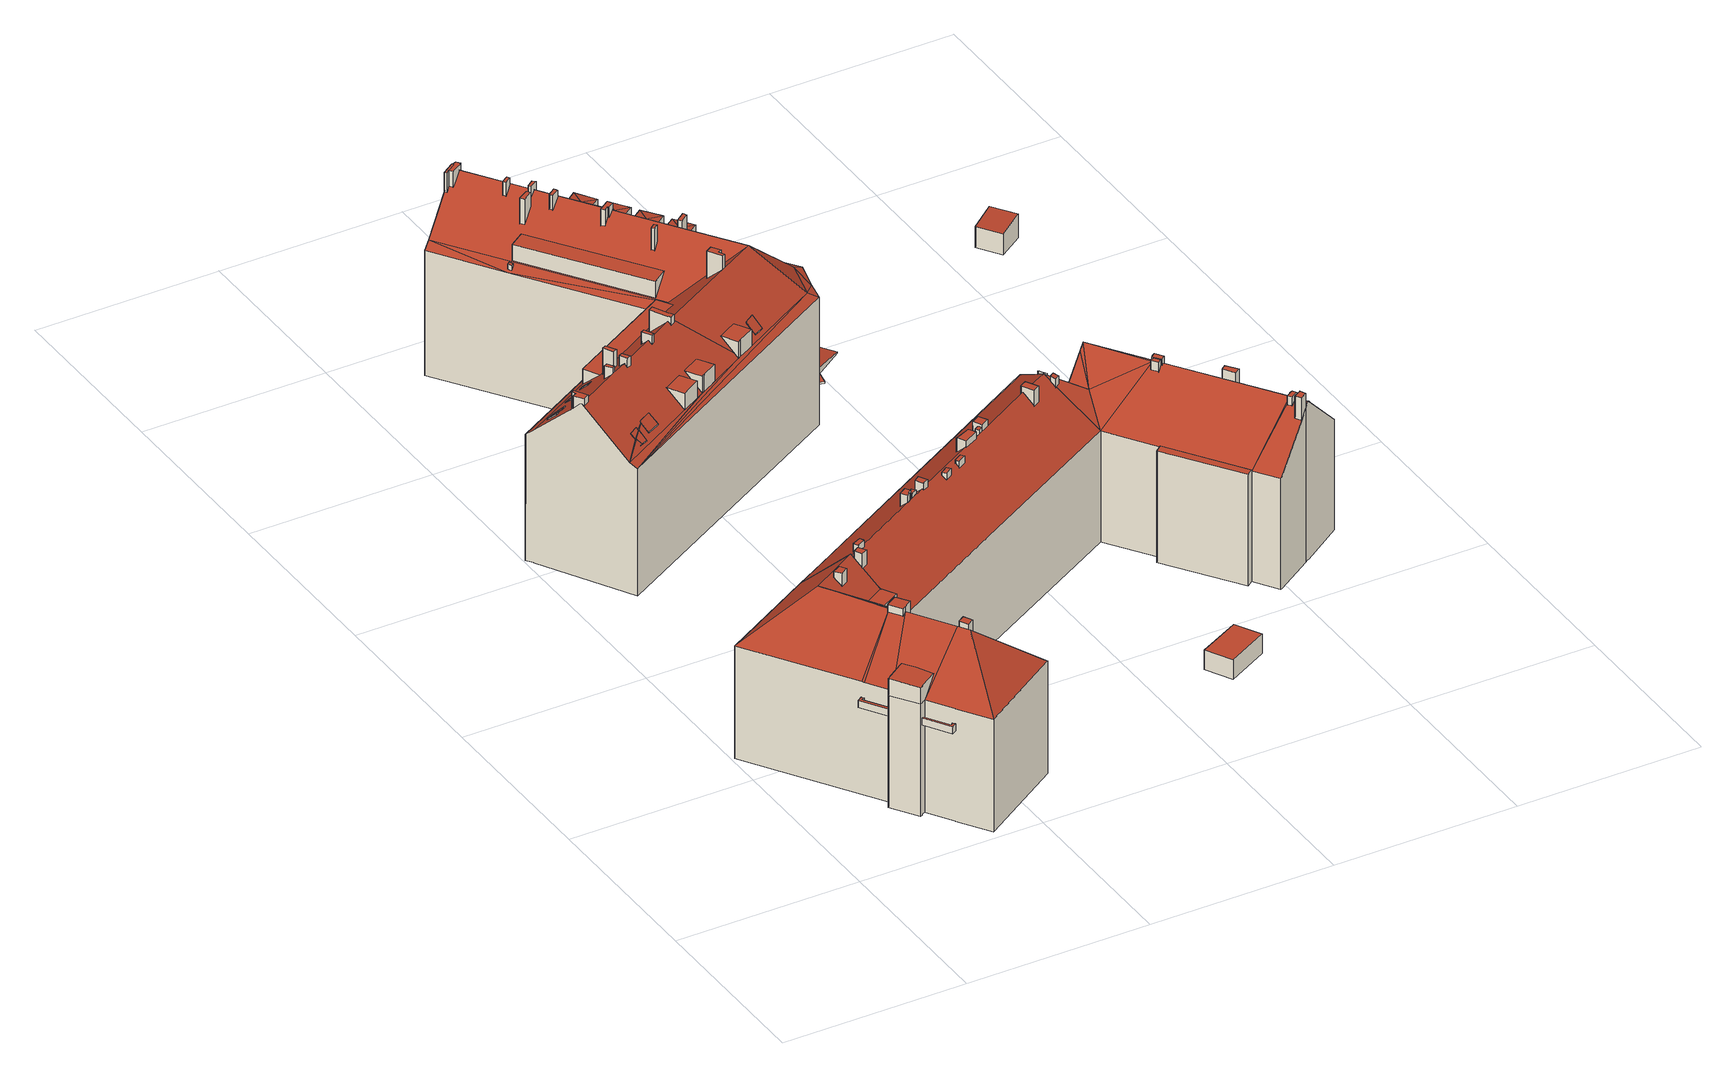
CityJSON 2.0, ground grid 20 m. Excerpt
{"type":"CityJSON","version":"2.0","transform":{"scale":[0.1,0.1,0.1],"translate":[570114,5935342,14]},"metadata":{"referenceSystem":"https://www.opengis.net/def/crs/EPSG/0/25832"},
"CityObjects":{
"building1":{"type":"Building","attributes":{"Grundfläche 2D":"314.360133","Grundhöhe NN":"14.927"},"children":["building1-1","building1-2","building1-3","building1-4","building1-5","building1-6","building1-7","building1-8"],"geometry":[{"type":"MultiSurface","lod":"3","boundaries":[[[0,1,2,3,4,5]],[[6,4,3]],[[6,7,8,9,10,5,4]],[[11,12,13,14,8,7,15,16,17,18,19,20]],[[21,8,14,13]],[[8,21,9]],[[11,22,23,13,12]],[[24,25,26,13,23]],[[9,27,25]],[[9,25,28]],[[28,25,24,29]],[[9,21,27]],[[21,13,27]],[[13,26,27]],[[9,28,29,30,10]],[[31,0,5,10,30,32,33]],[[27,26,25]],[[34,31,33,32,35,36,37,38,39]],[[0,31,34,39,38,40,41,42]],[[43,37,36,35,32,30,44,45]],[[37,43,40,38]],[[46,0,46,47,48,47]],[[46,47,48,49,50,51,3,2,1,0]],[[6,3,51,52]],[[7,6,52,53]],[[15,7,53,54]],[[55,56,57,58,22,11,20,19,18,17,16,15,54,59]],[[23,22,58,60]],[[23,60,61,62,63,30,29,24]],[[64,65,43,45,44,30,63,66,67,68,69,70,62,61,71]],[[43,65,72,40]],[[46,0,42,41,40,72,73,74,48,47,75,76,77,78,79]],[[71,61,60,58,57,56,55,59,54,53,52,51,50,49,48,74,73,72,65,64]]],"semantics":{"surfaces":[{"type":"RoofSurface"},{"type":"WallSurface"},{"type":"GroundSurface"}],"values":[0,0,0,0,0,0,0,0,0,0,0,0,0,0,0,0,0,0,1,1,1,1,1,1,1,1,1,1,1,1,1,1,2]}}]},
"building1-1":{"type":"BuildingInstallation","parents":["building1"],"geometry":[{"type":"MultiSurface","lod":"3","boundaries":[[[80,81,82,83]],[[84,85,83,82]],[[80,83,85,86]],[[81,80,86,87]],[[87,84,82,81]]],"semantics":{"surfaces":[{"type":"RoofSurface"},{"type":"WallSurface"}],"values":[0,1,1,1,1]}}]},
"building1-2":{"type":"BuildingInstallation","parents":["building1"],"geometry":[{"type":"MultiSurface","lod":"3","boundaries":[[[88,89,90,91,92,93,94,95]],[[26,92,91,90,89,96,21,27]],[[92,26,25]],[[25,28,93,92]],[[28,97,94,93]],[[97,10,95,94]],[[88,95,10,98]],[[89,88,98,96]]],"semantics":{"surfaces":[{"type":"RoofSurface"},{"type":"WallSurface"}],"values":[0,1,1,1,1,1,1,1]}}]},
"building1-3":{"type":"BuildingInstallation","parents":["building1"],"geometry":[{"type":"MultiSurface","lod":"3","boundaries":[[[99,100,101,102]],[[102,101,103,104]],[[104,105,99,102]],[[100,99,105,106]],[[101,100,106,103]]],"semantics":{"surfaces":[{"type":"RoofSurface"},{"type":"WallSurface"}],"values":[0,1,1,1,1]}}]},
"building1-4":{"type":"BuildingInstallation","parents":["building1"],"geometry":[{"type":"MultiSurface","lod":"3","boundaries":[[[14,107,108,18,109]],[[18,108,17]],[[8,110,17,108,107]]],"semantics":{"surfaces":[{"type":"RoofSurface"},{"type":"WallSurface"}],"values":[0,1,1]}}]},
"building1-5":{"type":"BuildingInstallation","parents":["building1"],"geometry":[{"type":"MultiSurface","lod":"3","boundaries":[[[111,112,113,78,77,114,115,116]],[[117,118,111,116,115,119,120]],[[118,121,112,111]],[[113,112,121,122]],[[122,79,78,113]],[[77,76,123,114]],[[114,123,119,115]],[[119,123,76,75,124,117,120]]],"semantics":{"surfaces":[{"type":"RoofSurface"},{"type":"WallSurface"},{"type":"OuterCeilingSurface"}],"values":[0,1,1,1,1,1,1,2]}}]},
"building1-6":{"type":"BuildingInstallation","parents":["building1"],"geometry":[{"type":"MultiSurface","lod":"3","boundaries":[[[67,125,126,127,128,68]],[[127,129,130,128]],[[128,130,69,68]],[[125,67,66,131]],[[131,132,126,125]],[[129,127,126,132,133]],[[129,133,134,70,69,130]]],"semantics":{"surfaces":[{"type":"RoofSurface"},{"type":"WallSurface"},{"type":"OuterCeilingSurface"}],"values":[0,1,1,1,1,1,2]}}]},
"building1-7":{"type":"BuildingInstallation","parents":["building1"],"geometry":[{"type":"MultiSurface","lod":"3","boundaries":[[[63,132,131,66]],[[133,132,63,62]],[[70,134,133,62]]],"semantics":{"surfaces":[{"type":"RoofSurface"},{"type":"WallSurface"},{"type":"OuterCeilingSurface"}],"values":[0,1,2]}}]},
"building1-8":{"type":"BuildingInstallation","parents":["building1"],"geometry":[{"type":"MultiSurface","lod":"3","boundaries":[[[79,122,121,118,46]],[[118,117,47,46]],[[117,124,75,47]]],"semantics":{"surfaces":[{"type":"RoofSurface"},{"type":"WallSurface"},{"type":"OuterCeilingSurface"}],"values":[0,1,2]}}]},
"building2":{"type":"Building","attributes":{"Grundfläche 2D":"755.263822","Grundhöhe NN":"14.641"},"children":["building2-1","building2-2","building2-3","building2-4","building2-5","building2-6","building2-7","building2-8","building2-9","building2-10","building2-11","building2-12","building2-13","building2-14","building2-15","building2-16","building2-17","building2-18","building2-19","building2-20","building2-21","building2-22","building2-23","building2-24","building2-25","building2-26","building2-27","building2-28","building2-29","building2-30","building2-31","building2-32","building2-33","building2-34"],"geometry":[{"type":"Solid","lod":"3","boundaries":[[[[135,136,137,138,139]],[[140,141,142,143,144]],[[145,146,147,142,148]],[[142,141,149]],[[150,151,152,142,149,153]],[[142,152,148]],[[150,153,150,151]],[[148,152,151,152]],[[148,152,154,152,151,150,153,149,141,155,156,157,158,159,160,161,162,163,164,146,145]],[[165,166,167]],[[166,168,167]],[[158,157,156,155,169,170,171,167,168,164,163,162,161,160,159],[172,173,174,175,176,177]],[[178,168,166]],[[168,178,179,180,181]],[[182,183,184]],[[185,186,187,188,189,190,191,192,193,194,195,196,197,198,183,182],[199,200,201,186]],[[202,203,204,190]],[[202,190,189,188]],[[188,187,202]],[[187,186,202]],[[199,186,201,200]],[[204,203,164,191,190]],[[205,203,202]],[[206,203,205]],[[147,146,206]],[[146,203,206]],[[207,184,183,198,197,196,195,194,193,192,191,164,168,181],[139,208,209,210,136,135]],[[164,203,146]],[[175,211,212,177,176]],[[139,138,208]],[[137,136,210,209]],[[209,208,138,137]],[[212,173,172,177]],[[211,175,174]],[[174,173,212,211]],[[213,214,215,216,217,165,167,171,170,169,155,141,140,144,218,219]],[[178,166,165,217,220]],[[179,178,220,221]],[[222,223,202,186,185,182,184,207,181,180,179,221,224]],[[205,202,223,225]],[[144,143,142,147,226,227,228,229,218]],[[225,228,227,226,147,206,205]],[[215,214,213,219,218,229,228,225,223,222,224,221,220,217,216]]]],"semantics":{"surfaces":[{"type":"RoofSurface"},{"type":"WallSurface"},{"type":"GroundSurface"}],"values":[[0,0,0,0,0,0,0,0,0,0,0,0,0,0,0,0,0,0,0,0,0,0,0,0,0,0,0,0,0,1,1,1,1,1,1,1,1,1,1,1,1,1,2]]}}]},
"building2-1":{"type":"BuildingInstallation","parents":["building2"],"geometry":[{"type":"MultiSurface","lod":"3","boundaries":[[[230,231,232,233]],[[233,232,234,235]],[[230,233,235,236]],[[231,230,236,237]],[[232,231,237,234]]],"semantics":{"surfaces":[{"type":"RoofSurface"},{"type":"WallSurface"}],"values":[0,1,1,1,1]}}]},
"building2-2":{"type":"BuildingInstallation","parents":["building2"],"geometry":[{"type":"MultiSurface","lod":"3","boundaries":[[[238,239,240,241,242]],[[239,238,243,244,245]],[[246,240,239,245]],[[241,240,247]],[[245,244,151]],[[151,150,246,245]],[[150,247,240,246]]],"semantics":{"surfaces":[{"type":"RoofSurface"},{"type":"WallSurface"}],"values":[0,0,0,1,1,1,1]}}]},
"building2-3":{"type":"BuildingInstallation","parents":["building2"],"geometry":[{"type":"MultiSurface","lod":"3","boundaries":[[[248,249,250,251]],[[252,253,251,250]],[[248,251,253,254]],[[249,248,254,255]],[[255,252,250,249]]],"semantics":{"surfaces":[{"type":"RoofSurface"},{"type":"WallSurface"}],"values":[0,1,1,1,1]}}]},
"building2-4":{"type":"BuildingInstallation","parents":["building2"],"geometry":[{"type":"MultiSurface","lod":"3","boundaries":[[[256,257,258,259]],[[259,258,260,261]],[[256,259,261,262]],[[257,256,262,263]],[[258,257,263,260]]],"semantics":{"surfaces":[{"type":"RoofSurface"},{"type":"WallSurface"}],"values":[0,1,1,1,1]}}]},
"building2-5":{"type":"BuildingInstallation","parents":["building2"],"geometry":[{"type":"MultiSurface","lod":"3","boundaries":[[[264,265,266,267,268,269,270,271]],[[266,265,272,273]],[[274,275,269,268,267,266,273,192]],[[270,269,275,276]],[[277,272,265,264,271,270,276,191]]],"semantics":{"surfaces":[{"type":"RoofSurface"},{"type":"WallSurface"}],"values":[0,1,1,1,1]}}]},
"building2-6":{"type":"BuildingInstallation","parents":["building2"],"geometry":[{"type":"MultiSurface","lod":"3","boundaries":[[[278,279,280,281,282,283]],[[281,280,284]],[[280,279,285,286,287,284]],[[278,285,279]],[[281,288,282]],[[287,289,284]],[[281,284,289,288]]],"semantics":{"surfaces":[{"type":"RoofSurface"},{"type":"WallSurface"}],"values":[0,0,0,1,1,1,1]}}]},
"building2-7":{"type":"BuildingInstallation","parents":["building2"],"geometry":[{"type":"MultiSurface","lod":"3","boundaries":[[[290,291,292,293]],[[294,295,290,293]],[[296,291,290,295,194]],[[296,297,292,291]],[[293,292,297,193,294]]],"semantics":{"surfaces":[{"type":"RoofSurface"},{"type":"WallSurface"}],"values":[0,1,1,1,1]}}]},
"building2-8":{"type":"BuildingInstallation","parents":["building2"],"geometry":[{"type":"MultiSurface","lod":"3","boundaries":[[[298,299,300,301,302,303,304]],[[207,184,182,185,299,298]],[[300,299,185,305]],[[305,183,306,302,301,300]],[[306,307,303,302]],[[304,303,307,308]],[[298,304,308,207]]],"semantics":{"surfaces":[{"type":"RoofSurface"},{"type":"WallSurface"}],"values":[0,1,1,1,1,1,1]}}]},
"building2-9":{"type":"BuildingInstallation","parents":["building2"],"geometry":[{"type":"MultiSurface","lod":"3","boundaries":[[[309,310,311,312,313,314]],[[171,315,310,309]],[[311,310,315,316]],[[317,169,314,313]],[[169,170,171,309,314]]],"semantics":{"surfaces":[{"type":"RoofSurface"},{"type":"WallSurface"}],"values":[0,1,1,1,1]}}]},
"building2-10":{"type":"BuildingInstallation","parents":["building2"],"geometry":[{"type":"MultiSurface","lod":"3","boundaries":[[[318,319,320,321,322]],[[318,322,323]],[[324,318,323,325]],[[321,320,326,327]],[[322,321,327,328,325,323]],[[328,329,324,325]],[[329,201,199,326,320,319,318,324]]],"semantics":{"surfaces":[{"type":"RoofSurface"},{"type":"WallSurface"}],"values":[0,0,0,1,1,1,1]}}]},
"building2-11":{"type":"BuildingInstallation","parents":["building2"],"geometry":[{"type":"MultiSurface","lod":"3","boundaries":[[[330,331,332,333]],[[331,334,332]],[[333,335,330]],[[331,330,335,334]]],"semantics":{"surfaces":[{"type":"RoofSurface"},{"type":"WallSurface"}],"values":[0,1,1,1]}}]},
"building2-12":{"type":"BuildingInstallation","parents":["building2"],"geometry":[{"type":"MultiSurface","lod":"3","boundaries":[[[336,337,338]],[[339,336,338,340]],[[338,337,341,342]],[[340,338,342,343]],[[339,340,343,344]],[[336,339,344,345]],[[337,336,345,341]]],"semantics":{"surfaces":[{"type":"RoofSurface"},{"type":"WallSurface"}],"values":[0,0,1,1,1,1,1]}}]},
"building2-13":{"type":"BuildingInstallation","parents":["building2"],"geometry":[{"type":"MultiSurface","lod":"3","boundaries":[[[346,347,348,349,313,312,311,350,351]],[[316,352,350,311]],[[352,353,157,354,347,346,351,350]],[[348,347,354,355]],[[356,317,313,349,348,355,156]]],"semantics":{"surfaces":[{"type":"RoofSurface"},{"type":"WallSurface"}],"values":[0,1,1,1,1]}}]},
"building2-14":{"type":"BuildingInstallation","parents":["building2"],"geometry":[{"type":"MultiSurface","lod":"3","boundaries":[[[357,358,359,360,361]],[[358,357,362,363,364]],[[365,366,359,358,364]],[[359,367,360]],[[364,363,145]],[[365,364,145,148]],[[366,365,148,152]],[[359,366,152,367]]],"semantics":{"surfaces":[{"type":"RoofSurface"},{"type":"WallSurface"}],"values":[0,0,0,1,1,1,1,1]}}]},
"building2-15":{"type":"BuildingInstallation","parents":["building2"],"geometry":[{"type":"MultiSurface","lod":"3","boundaries":[[[368,369,370,371,372]],[[370,369,373,374]],[[371,370,374,375]],[[372,371,375,376]],[[373,369,368,372,376,377]]],"semantics":{"surfaces":[{"type":"RoofSurface"},{"type":"WallSurface"}],"values":[0,1,1,1,1]}}]},
"building2-16":{"type":"BuildingInstallation","parents":["building2"],"geometry":[{"type":"MultiSurface","lod":"3","boundaries":[[[378,379,380,381,382,383]],[[159,384,381,380,385]],[[384,386,382,381]],[[387,378,383,382,386,158]],[[387,388,385,380,379,378]]],"semantics":{"surfaces":[{"type":"RoofSurface"},{"type":"WallSurface"}],"values":[0,1,1,1,1]}}]},
"building2-17":{"type":"BuildingInstallation","parents":["building2"],"geometry":[{"type":"MultiSurface","lod":"3","boundaries":[[[389,390,391,392,393,394,395,396]],[[392,391,397,393]],[[398,394,393,392,393,200]],[[395,394,398,399]],[[396,395,399,400]],[[401,397,391,390,389,396,400,402]]],"semantics":{"surfaces":[{"type":"RoofSurface"},{"type":"WallSurface"}],"values":[0,1,1,1,1,1]}}]},
"building2-18":{"type":"BuildingInstallation","parents":["building2"],"geometry":[{"type":"MultiSurface","lod":"3","boundaries":[[[403,404,405,406]],[[406,405,407,408]],[[403,406,408,409]],[[404,403,409,410]],[[407,405,404,410]]],"semantics":{"surfaces":[{"type":"RoofSurface"},{"type":"WallSurface"}],"values":[0,1,1,1,1]}}]},
"building2-19":{"type":"BuildingInstallation","parents":["building2"],"geometry":[{"type":"MultiSurface","lod":"3","boundaries":[[[411,412,413,414]],[[415,416,411,414]],[[412,411,416,196,417]],[[417,418,413,412]],[[414,413,418,195,415]]],"semantics":{"surfaces":[{"type":"RoofSurface"},{"type":"WallSurface"}],"values":[0,1,1,1,1]}}]},
"building2-20":{"type":"BuildingInstallation","parents":["building2"],"geometry":[{"type":"MultiSurface","lod":"3","boundaries":[[[419,420,421,422,423,424]],[[421,420,425,426,427,428]],[[429,422,421,428]],[[419,425,420]],[[422,430,423]],[[427,153,428]],[[429,428,153,149]],[[422,429,149,430]]],"semantics":{"surfaces":[{"type":"RoofSurface"},{"type":"WallSurface"}],"values":[0,0,0,1,1,1,1,1]}}]},
"building2-21":{"type":"BuildingInstallation","parents":["building2"],"geometry":[{"type":"MultiSurface","lod":"3","boundaries":[[[431,432,433,434,435]],[[436,190,433,432]],[[190,204,434,433]],[[204,435,434]],[[432,431,436]]],"semantics":{"surfaces":[{"type":"RoofSurface"},{"type":"WallSurface"}],"values":[0,1,1,1,1]}}]},
"building2-22":{"type":"BuildingInstallation","parents":["building2"],"geometry":[{"type":"MultiSurface","lod":"3","boundaries":[[[437,438,439,440,441,442,443,444,445]],[[446,447,441,440]],[[447,448,442,441]],[[448,449,443,442]],[[154,450,445,444,443,449,163]],[[450,451,452,438,437,445]],[[446,440,439,438,452,161]]],"semantics":{"surfaces":[{"type":"RoofSurface"},{"type":"WallSurface"}],"values":[0,1,1,1,1,1,1]}}]},
"building2-23":{"type":"BuildingInstallation","parents":["building2"],"geometry":[{"type":"MultiSurface","lod":"3","boundaries":[[[453,454,455,456]],[[456,455,457,458]],[[453,456,458,198]],[[454,453,198,197]],[[455,454,197,457]]],"semantics":{"surfaces":[{"type":"RoofSurface"},{"type":"WallSurface"}],"values":[0,1,1,1,1]}}]},
"building2-24":{"type":"BuildingInstallation","parents":["building2"],"geometry":[{"type":"MultiSurface","lod":"3","boundaries":[[[459,460,461,462]],[[462,461,463,464]],[[459,462,464,465]],[[460,459,465,466]],[[461,460,466,463]]],"semantics":{"surfaces":[{"type":"RoofSurface"},{"type":"WallSurface"}],"values":[0,1,1,1,1]}}]},
"building2-25":{"type":"BuildingInstallation","parents":["building2"],"geometry":[{"type":"MultiSurface","lod":"3","boundaries":[[[467,468,469,470]],[[469,468,471,472]],[[468,467,473,471]],[[470,469,472,474]],[[467,470,474,473]]],"semantics":{"surfaces":[{"type":"RoofSurface"},{"type":"WallSurface"}],"values":[0,1,1,1,1]}}]},
"building2-26":{"type":"BuildingInstallation","parents":["building2"],"geometry":[{"type":"MultiSurface","lod":"3","boundaries":[[[475,476,477,478]],[[478,477,479,480]],[[475,478,480,481]],[[476,475,481,482]],[[477,476,482,479]]],"semantics":{"surfaces":[{"type":"RoofSurface"},{"type":"WallSurface"}],"values":[0,1,1,1,1]}}]},
"building2-27":{"type":"BuildingInstallation","parents":["building2"],"geometry":[{"type":"MultiSurface","lod":"3","boundaries":[[[483,484,485,486]],[[486,485,487,488]],[[483,486,488,489]],[[484,483,489,490]],[[485,484,490,487]]],"semantics":{"surfaces":[{"type":"RoofSurface"},{"type":"WallSurface"}],"values":[0,1,1,1,1]}}]},
"building2-28":{"type":"BuildingInstallation","parents":["building2"],"geometry":[{"type":"MultiSurface","lod":"3","boundaries":[[[491,492,493,494,495,496]],[[497,187,188,494,493,492]],[[188,189,495,494]],[[496,495,189]],[[492,491,497]]],"semantics":{"surfaces":[{"type":"RoofSurface"},{"type":"WallSurface"}],"values":[0,1,1,1,1]}}]},
"building2-29":{"type":"BuildingInstallation","parents":["building2"],"geometry":[{"type":"MultiSurface","lod":"3","boundaries":[[[498,499,500,501]],[[501,500,502,503]],[[503,504,498,501]],[[504,505,499,498]],[[500,499,505,502]]],"semantics":{"surfaces":[{"type":"RoofSurface"},{"type":"WallSurface"}],"values":[0,1,1,1,1]}}]},
"building2-30":{"type":"BuildingInstallation","parents":["building2"],"geometry":[{"type":"MultiSurface","lod":"3","boundaries":[[[506,507,508,509]],[[509,508,510,511]],[[506,509,511,512]],[[507,506,512,513]],[[508,507,513,510]]],"semantics":{"surfaces":[{"type":"RoofSurface"},{"type":"WallSurface"}],"values":[0,1,1,1,1]}}]},
"building2-31":{"type":"BuildingInstallation","parents":["building2"],"geometry":[{"type":"MultiSurface","lod":"3","boundaries":[[[514,515,516,517,518,519]],[[520,521,515,514]],[[521,522,516,515]],[[522,523,517,516]],[[523,524,518,517]],[[524,525,519,518]],[[525,520,514,519]]],"semantics":{"surfaces":[{"type":"RoofSurface"},{"type":"WallSurface"}],"values":[0,1,1,1,1,1,1]}}]},
"building2-32":{"type":"BuildingInstallation","parents":["building2"],"geometry":[{"type":"MultiSurface","lod":"3","boundaries":[[[526,527,528,529,530]],[[531,528,527,526,532,533]],[[529,528,531,534]],[[530,529,534,535]],[[526,530,535,532]]],"semantics":{"surfaces":[{"type":"RoofSurface"},{"type":"WallSurface"}],"values":[0,1,1,1,1]}}]},
"building2-33":{"type":"BuildingInstallation","parents":["building2"],"geometry":[{"type":"MultiSurface","lod":"3","boundaries":[[[536,537,538,539,226,540]],[[539,541,227,226]],[[542,540,226,227,543,544]],[[540,542,545,536]],[[546,544,543,547]],[[536,545,546,547,548,537]],[[538,537,548,549]],[[539,538,549,541]],[[541,549,548,547,543,227]]],"semantics":{"surfaces":[{"type":"RoofSurface"},{"type":"WallSurface"},{"type":"OuterCeilingSurface"}],"values":[0,1,1,1,1,1,1,1,2]}}]},
"building2-34":{"type":"BuildingInstallation","parents":["building2"],"geometry":[{"type":"MultiSurface","lod":"3","boundaries":[[[550,551,545,542]],[[542,544,552,550]],[[551,550,552,553]],[[545,551,553,546]],[[553,552,544,546]]],"semantics":{"surfaces":[{"type":"RoofSurface"},{"type":"WallSurface"},{"type":"OuterCeilingSurface"}],"values":[0,1,1,1,2]}}]},
"building3":{"type":"Building","attributes":{"Grundfläche 2D":"774.962099","Grundhöhe NN":"14.972"},"children":["building3-1","building3-2","building3-3","building3-4","building3-5","building3-6","building3-7","building3-8","building3-9","building3-10","building3-11","building3-12","building3-13","building3-14","building3-15","building3-16","building3-17","building3-18"],"geometry":[{"type":"Solid","lod":"3","boundaries":[[[[17,554,555,556,557,558,559,560,561,562,563,564,565,566,567,568,569,570]],[[571,572,573,574,556,575,576]],[[556,574,573,577,578]],[[556,578,559,558,557]],[[571,576,579]],[[580,581,582,583,579,576,584,585]],[[582,581,580,586]],[[571,579,583]],[[587,588,582,586]],[[589,588,587]],[[590,588,589]],[[591,573,572,571,590,592,593,594,595,596,597,598,599]],[[588,590,571,583,582]],[[577,573,591,599]],[[599,578,577]],[[599,600,578]],[[601,602,603]],[[601,604,605,606,559,607,608]],[[559,578,602,601,608,607]],[[609,568,567,566,565,564,563,562,561,560,559,606,605,604,610,22]],[[578,600,602]],[[611,596,595]],[[612,613,614,615]],[[616,617,618,619]],[[620,594,593]],[[621,622,623,624]],[[602,600,603]],[[611,595,625,626]],[[596,611,626,627]],[[628,629,630,631,555,554,17,570,569,568,609,22,632,633]],[[556,555,631,634]],[[556,634,635,575]],[[576,636,637,584]],[[638,586,580,585,584,637,639]],[[640,641,642,592,590,589,587,586,638]],[[593,592,642,643]],[[594,644,625,595]],[[596,627,645,597]],[[603,600,599,598,597,645,646,623,622]],[[647,604,601,603,622,621,648]],[[618,649,632,22,610,604,647,650,619]],[[614,576,575,615]],[[615,575,635,651,612]],[[613,612,651,652]],[[613,652,636,576,614]],[[616,619,650,653]],[[617,616,653,654]],[[618,617,654,649]],[[620,593,643,655]],[[594,620,655,644]],[[624,623,646,656]],[[621,624,656,648]],[[638,639,637,636,652,651,635,634,631,630,629,628,633,632,649,654,653,650,647,648,656,646,645,627,626,625,644,655,643,642,641,640]]]],"semantics":{"surfaces":[{"type":"RoofSurface"},{"type":"WallSurface"},{"type":"GroundSurface"}],"values":[[0,0,0,0,0,0,0,0,0,0,0,0,0,0,0,0,0,0,0,0,0,0,0,0,0,0,1,1,1,1,1,1,1,1,1,1,1,1,1,1,1,1,1,1,1,1,1,1,1,1,1,1,2]]}}]},
"building3-1":{"type":"BuildingInstallation","parents":["building3"],"geometry":[{"type":"MultiSurface","lod":"3","boundaries":[[[657,658,659,660,661,662,663,664]],[[665,666,662,661]],[[666,667,662]],[[667,668,663,662]],[[668,669,563,670,658,657,664,663]],[[670,671,659,658]],[[665,661,660,659,671,562]]],"semantics":{"surfaces":[{"type":"RoofSurface"},{"type":"WallSurface"}],"values":[0,1,1,1,1,1,1]}}]},
"building3-2":{"type":"BuildingInstallation","parents":["building3"],"geometry":[{"type":"MultiSurface","lod":"3","boundaries":[[[672,673,674,675,676]],[[580,586,673,672]],[[586,581,677,674,673]],[[677,678,679,676,675,674]],[[679,580,672,676]]],"semantics":{"surfaces":[{"type":"RoofSurface"},{"type":"WallSurface"}],"values":[0,1,1,1,1]}}]},
"building3-3":{"type":"BuildingInstallation","parents":["building3"],"geometry":[{"type":"MultiSurface","lod":"3","boundaries":[[[680,681,682,683,684,685]],[[682,681,686,687]],[[683,682,687,583,688]],[[684,683,688,689]],[[579,686,681,680,685,684,689,571]]],"semantics":{"surfaces":[{"type":"RoofSurface"},{"type":"WallSurface"}],"values":[0,1,1,1,1]}}]},
"building3-4":{"type":"BuildingInstallation","parents":["building3"],"geometry":[{"type":"MultiSurface","lod":"3","boundaries":[[[690,691,692,693]],[[694,695,690,693]],[[691,690,695,696]],[[696,697,692,691]]],"semantics":{"surfaces":[{"type":"RoofSurface"},{"type":"WallSurface"}],"values":[0,1,1,1]}}]},
"building3-5":{"type":"BuildingInstallation","parents":["building3"],"geometry":[{"type":"MultiSurface","lod":"3","boundaries":[[[698,699,700,701,702,703,704]],[[705,706,702,701]],[[706,707,703,702]],[[707,708,704,703]],[[708,709,698,704]],[[710,711,699,698,709]],[[711,712,713,705,701,700,699]]],"semantics":{"surfaces":[{"type":"RoofSurface"},{"type":"WallSurface"}],"values":[0,1,1,1,1,1,1]}}]},
"building3-6":{"type":"BuildingInstallation","parents":["building3"],"geometry":[{"type":"MultiSurface","lod":"3","boundaries":[[[714,715,716,717]],[[714,718,719,720,721,715]],[[722,716,715,721,723]],[[722,724,717,716]],[[724,718,714,717]]],"semantics":{"surfaces":[{"type":"RoofSurface"},{"type":"WallSurface"}],"values":[0,1,1,1,1]}}]},
"building3-7":{"type":"BuildingInstallation","parents":["building3"],"geometry":[{"type":"MultiSurface","lod":"3","boundaries":[[[725,726,727,728,729]],[[730,731,725,729]],[[732,733,727,726,725,731,561]],[[733,734,728,727]],[[734,735,560,730,729,728]]],"semantics":{"surfaces":[{"type":"RoofSurface"},{"type":"WallSurface"}],"values":[0,1,1,1,1]}}]},
"building3-8":{"type":"BuildingInstallation","parents":["building3"],"geometry":[{"type":"MultiSurface","lod":"3","boundaries":[[[736,737,738,739]],[[739,738,740,741]],[[741,742,736,739]],[[737,736,742,743]],[[743,740,738,737]]],"semantics":{"surfaces":[{"type":"RoofSurface"},{"type":"WallSurface"}],"values":[0,1,1,1,1]}}]},
"building3-9":{"type":"BuildingInstallation","parents":["building3"],"geometry":[{"type":"MultiSurface","lod":"3","boundaries":[[[744,745,746,747]],[[747,746,748,749]],[[744,747,749,750]],[[745,744,750,751]],[[746,745,751,748]]],"semantics":{"surfaces":[{"type":"RoofSurface"},{"type":"WallSurface"}],"values":[0,1,1,1,1]}}]},
"building3-10":{"type":"BuildingInstallation","parents":["building3"],"geometry":[{"type":"MultiSurface","lod":"3","boundaries":[[[752,721,720,753]],[[719,754,753,720]],[[754,755,752,753]],[[755,723,721,752]]],"semantics":{"surfaces":[{"type":"RoofSurface"},{"type":"WallSurface"}],"values":[0,1,1,1]}}]},
"building3-11":{"type":"BuildingInstallation","parents":["building3"],"geometry":[{"type":"MultiSurface","lod":"3","boundaries":[[[756,757,758,759]],[[570,760,759,758]],[[756,759,760,761]],[[761,569,757,756]],[[569,570,758,757]]],"semantics":{"surfaces":[{"type":"RoofSurface"},{"type":"WallSurface"}],"values":[0,1,1,1,1]}}]},
"building3-12":{"type":"BuildingInstallation","parents":["building3"],"geometry":[{"type":"MultiSurface","lod":"3","boundaries":[[[762,763,764,765,766]],[[767,558,768,764,763,762]],[[768,769,765,764]],[[557,770,766,765,769]],[[770,767,762,766]]],"semantics":{"surfaces":[{"type":"RoofSurface"},{"type":"WallSurface"}],"values":[0,1,1,1,1]}}]},
"building3-13":{"type":"BuildingInstallation","parents":["building3"],"geometry":[{"type":"MultiSurface","lod":"3","boundaries":[[[771,772,773,774]],[[774,773,775,776]],[[776,777,771,774]],[[772,771,777,778]],[[778,775,773,772]]],"semantics":{"surfaces":[{"type":"RoofSurface"},{"type":"WallSurface"}],"values":[0,1,1,1,1]}}]},
"building3-14":{"type":"BuildingInstallation","parents":["building3"],"geometry":[{"type":"MultiSurface","lod":"3","boundaries":[[[779,780,781,782,783,784,785]],[[786,787,782,781]],[[787,788,783,782]],[[785,784,783,788,608,605]],[[605,606,607,786,781,780,779,785]]],"semantics":{"surfaces":[{"type":"RoofSurface"},{"type":"WallSurface"}],"values":[0,1,1,1,1]}}]},
"building3-15":{"type":"BuildingInstallation","parents":["building3"],"geometry":[{"type":"MultiSurface","lod":"3","boundaries":[[[789,712,711,790,791,792]],[[793,713,712,789]],[[710,794,790,711]],[[794,795,791,790]],[[795,796,793,789,792,791]]],"semantics":{"surfaces":[{"type":"RoofSurface"},{"type":"WallSurface"}],"values":[0,1,1,1,1]}}]},
"building3-16":{"type":"BuildingInstallation","parents":["building3"],"geometry":[{"type":"MultiSurface","lod":"3","boundaries":[[[797,798,799,800,801,802,803,804,805]],[[577,574,806,801,800,799,798,797,807,591]],[[808,803,802,801,806,694,693,692,697]],[[804,803,808,572,809]],[[807,797,805,804,809,810]]],"semantics":{"surfaces":[{"type":"RoofSurface"},{"type":"WallSurface"}],"values":[0,1,1,1,1]}}]},
"building3-17":{"type":"BuildingInstallation","parents":["building3"],"geometry":[{"type":"MultiSurface","lod":"3","boundaries":[[[811,812,813,814,815,816]],[[817,814,813,812,818,567]],[[817,819,815,814]],[[819,566,820,811,816,815]],[[820,818,812,811]]],"semantics":{"surfaces":[{"type":"RoofSurface"},{"type":"WallSurface"}],"values":[0,1,1,1,1]}}]},
"building3-18":{"type":"BuildingInstallation","parents":["building3"],"geometry":[{"type":"MultiSurface","lod":"3","boundaries":[[[821,822,823,824,825,826]],[[827,826,825,824,828,565]],[[821,826,827,829]],[[830,823,822,821,829,564]],[[830,828,824,823]]],"semantics":{"surfaces":[{"type":"RoofSurface"},{"type":"WallSurface"}],"values":[0,1,1,1,1]}}]},
"building4":{"type":"Building","attributes":{"Grundfläche 2D":"16.568460","Grundhöhe NN":"15.379"},"geometry":[{"type":"Solid","lod":"3","boundaries":[[[[831,832,833,834]],[[835,836,834,833]],[[836,837,831,834]],[[837,838,832,831]],[[838,835,833,832]],[[838,837,836,835]]]],"semantics":{"surfaces":[{"type":"RoofSurface"},{"type":"WallSurface"},{"type":"GroundSurface"}],"values":[[0,1,1,1,1,2]]}}]},
"building5":{"type":"Building","attributes":{"Grundfläche 2D":"9.440031","Grundhöhe NN":"14.524"},"geometry":[{"type":"Solid","lod":"3","boundaries":[[[[839,840,841,842]],[[843,844,842,841]],[[844,845,839,842]],[[845,846,840,839]],[[846,843,841,840]],[[846,845,844,843]]]],"semantics":{"surfaces":[{"type":"RoofSurface"},{"type":"WallSurface"},{"type":"GroundSurface"}],"values":[[0,1,1,1,1,2]]}}]}
},
"vertices":[
[110,66,136],[127,39,136],[127,38,136],[149,5,136],[167,80,188],[160,91,188],[243,65,136],[159,196,136],[149,199,143],[122,152,188],[130,138,188],[135,248,188],[110,233,188],[81,216,188],[124,205,159],[163,199,136],[160,204,142],[160,205,142],[151,221,159],[149,223,162],[135,247,187],[121,152,188],[108,296,136],[1,235,136],[74,123,136],[120,151,186],[120,151,187],[121,151,187],[118,150,184],[75,120,136],[91,95,136],[126,77,154],[108,106,155],[116,94,155],[107,65,154],[88,93,155],[86,91,155],[84,90,155],[103,62,154],[105,63,154],[103,62,136],[105,63,136],[107,65,136],[84,90,136],[88,93,136],[86,91,136],[110,66,113],[110,66,111],[110,66,9],[127,39,9],[127,38,9],[149,5,9],[243,65,9],[159,196,9],[163,199,9],[160,205,9],[135,247,9],[135,248,9],[108,296,9],[160,204,9],[1,235,9],[91,95,9],[91,95,111],[91,95,113],[86,91,9],[84,90,9],[88,93,113],[88,93,119],[86,91,119],[86,91,111],[88,93,111],[88,93,9],[103,62,9],[105,63,9],[107,65,9],[107,65,111],[105,63,111],[105,63,119],[107,65,119],[107,65,113],
[167,82,193],[174,87,193],[169,96,193],[162,92,193],[169,96,179],[162,92,186],[167,82,187],[174,87,179],
[139,144,193],[130,157,193],[121,152,193],[121,151,193],[120,151,193],[118,150,193],[127,136,193],[130,138,193],[130,157,179],[127,136,184],[139,144,178],
[108,218,192],[116,223,192],[112,230,192],[103,225,192],[112,230,185],[103,225,185],[108,218,177],[116,223,177],
[134,190,159],[160,205,159],[133,211,159],[157,203,143],
[125,41,119],[123,39,119],[107,64,119],[122,35,119],[127,38,119],[127,39,119],[125,41,111],[125,41,113],[127,38,111],[127,39,111],[123,39,113],[107,64,113],[122,35,111],[123,39,111],
[72,118,119],[75,120,119],[74,123,119],[68,119,119],[74,123,111],[68,119,111],[72,118,113],[75,120,113],[75,120,111],[72,118,111],
[206,713,173],[214,717,173],[205,733,173],[86,666,173],[95,649,173],[173,1014,153],[172,1013,154],[344,777,150],[181,1017,150],[180,1019,150],[301,824,154],[359,740,154],[369,742,150],[295,832,154],[257,889,154],[282,853,154],[282,852,154],[295,833,154],[263,880,154],[224,847,203],[128,983,203],[129,982,203],[133,977,203],[175,916,203],[177,913,203],[189,896,203],[220,852,203],[222,848,203],[223,846,203],[304,730,203],[78,948,147],[126,877,147],[85,953,154],[227,748,154],[127,982,202],[118,976,191],[114,973,187],[223,762,158],[220,760,154],[135,882,155],[151,893,173],[212,806,173],[236,771,173],[214,750,147],[2,629,148],[7,622,155],[7,621,156],[33,576,203],[40,580,203],[32,577,203],[34,574,201],[59,531,154],[179,600,154],[180,600,154],[197,610,154],[239,634,154],[178,659,203],[173,656,203],[144,639,203],[141,638,203],[106,618,203],[102,615,203],[86,607,203],[83,605,203],[84,559,165],[91,566,167],[85,559,165],[63,523,150],[348,696,154],[257,644,154],[357,689,150],[361,710,150],[28,584,195],[86,666,156],[205,733,156],[212,722,168],[135,882,173],[220,760,173],[172,1013,6],[128,983,6],[127,982,6],[85,953,6],[78,948,6],[180,1019,6],[173,1014,6],[214,750,6],[2,629,6],[7,621,6],[63,523,6],[7,622,6],[357,689,6],[369,742,40],[369,742,34],[369,742,6],[181,1017,6],
[28,625,163],[22,622,163],[27,613,172],[33,617,172],[27,613,171],[33,617,171],[28,625,162],[22,622,162],
[257,850,174],[265,855,174],[268,872,173],[252,861,173],[253,858,173],[264,842,173],[266,840,173],[282,852,173],[282,853,173],[268,872,154],
[266,789,209],[275,796,209],[273,800,209],[263,793,209],[273,800,189],[263,793,201],[266,789,201],[275,796,189],
[130,875,155],[133,877,155],[131,881,155],[128,879,155],[131,881,152],[128,879,149],[130,875,149],[133,877,152],
[176,661,209],[168,677,209],[163,674,209],[173,656,209],[174,655,209],[175,653,209],[180,656,209],[178,659,209],[168,677,184],[163,674,184],[174,655,202],[175,653,200],[180,656,200],[176,661,200],
[218,907,174],[219,906,174],[226,911,174],[229,929,173],[213,917,173],[214,915,173],[243,908,173],[220,905,174],[226,898,173],[227,897,173],[229,929,155],[243,908,154],
[137,644,210],[143,634,210],[146,636,210],[141,646,210],[141,646,196],[137,644,196],[143,634,200],[146,636,200],
[28,584,209],[34,574,209],[41,578,209],[40,580,209],[33,592,209],[30,590,209],[32,586,209],[41,578,201],[33,592,191],[30,590,191],[32,586,195],
[114,973,209],[116,971,209],[119,974,209],[128,980,209],[128,981,209],[127,982,209],[116,971,187],[119,974,191],[128,981,201],
[85,559,166],[84,559,166],[83,561,168],[74,555,168],[77,551,163],[77,551,162],[89,551,157],[79,546,157],[83,561,167],[74,555,167],[79,546,156],[89,551,156],
[148,582,173],[169,594,173],[159,611,173],[138,599,173],[169,594,154],[148,582,154],
[77,642,172],[77,641,172],[83,645,172],[73,649,164],[78,652,164],[77,641,171],[83,645,171],[78,652,163],[73,649,163],[77,642,171],
[133,977,209],[135,979,209],[132,983,209],[129,982,209],[122,970,209],[131,976,209],[122,970,191],[131,976,201],[135,979,201],[132,983,201],[128,981,202],
[277,821,174],[284,826,174],[287,844,173],[271,833,173],[272,830,173],[283,814,173],[285,812,173],[301,824,173],[295,832,173],[295,833,173],[287,844,154],
[189,894,210],[188,896,210],[180,890,210],[182,887,210],[190,892,210],[188,896,202],[180,890,193],[182,887,193],[190,892,202],[189,894,202],
[170,913,210],[170,912,210],[172,910,210],[180,915,210],[177,918,210],[175,916,210],[180,915,200],[172,910,198],[177,918,200],[170,913,198],[170,912,198],
[93,568,169],[92,568,169],[91,567,169],[91,566,169],[91,566,168],[95,558,160],[110,566,160],[105,575,169],[91,567,168],[95,558,159],[110,566,159],[105,575,168],[92,568,168],[93,568,168],
[57,641,163],[51,638,163],[56,629,172],[62,633,172],[56,629,171],[62,633,171],[57,641,162],[51,638,162],
[99,620,210],[103,612,210],[108,614,210],[103,622,210],[103,622,198],[99,620,198],[103,612,199],[108,614,199],
[238,879,174],[239,877,174],[246,882,174],[249,900,173],[232,889,173],[233,887,173],[240,876,174],[245,870,173],[246,868,173],[263,880,173],[257,889,173],[249,900,154],
[226,650,173],[236,632,173],[239,634,173],[257,644,173],[247,662,173],[236,632,154],
[223,849,210],[221,852,210],[220,852,210],[209,844,210],[212,841,210],[217,845,210],[218,843,210],[223,846,210],[224,847,210],[209,844,191],[212,841,191],[217,845,198],[218,843,198],[224,847,202],[223,849,202],[221,852,202],
[83,605,210],[86,607,210],[82,614,210],[78,612,210],[82,614,195],[78,612,195],
[155,928,210],[162,933,210],[160,936,210],[153,931,210],[160,936,202],[153,931,194],[155,928,194],[162,933,202],
[303,795,169],[311,800,160],[307,805,160],[300,800,169],[311,800,159],[307,805,159],[303,795,168],[300,800,168],
[278,660,158],[273,670,169],[262,663,169],[267,654,158],[262,663,168],[267,654,157],[278,660,157],[273,670,168],
[235,794,209],[237,791,209],[242,795,209],[240,798,209],[242,795,190],[240,798,190],[235,794,184],[237,791,184],
[167,616,173],[177,598,173],[179,600,173],[180,600,173],[197,610,173],[187,627,173],[177,598,154],
[36,629,163],[30,626,163],[35,617,172],[41,621,172],[35,617,171],[41,621,171],[36,629,162],[30,626,162],
[97,628,210],[102,630,210],[96,641,210],[92,639,210],[96,641,180],[92,639,180],[97,628,191],[102,630,192],
[263,708,217],[266,710,217],[263,716,217],[267,718,217],[261,727,217],[254,723,217],[263,708,202],[266,710,202],[263,716,196],[267,718,196],[261,727,186],[254,723,186],
[168,904,208],[167,906,208],[165,908,208],[154,901,208],[157,897,208],[165,908,192],[168,904,192],[167,906,192],[154,901,179],[157,897,179],
[377,726,41],[411,749,36],[376,800,36],[344,777,40],[367,737,41],[344,777,34],[367,737,39],[367,737,34],[367,737,37],[377,726,39],[377,726,37],[377,726,34],[411,749,34],[376,800,34],
[361,710,39],[373,707,39],[361,710,37],[373,707,37],
[160,204,141],[163,199,135],[483,379,135],[455,414,174],[451,419,180],[447,424,186],[421,410,186],[414,406,186],[337,362,186],[321,353,186],[256,316,186],[250,312,186],[154,258,186],[145,253,186],[135,247,186],[137,245,184],[141,237,175],[626,271,189],[551,380,189],[545,388,189],[544,388,187],[518,328,135],[572,249,135],[545,388,188],[490,413,160],[626,270,188],[625,247,175],[630,256,184],[633,260,189],[629,266,189],[589,224,135],[590,224,136],[632,252,184],[636,255,188],[636,255,189],[637,255,189],[640,257,185],[545,389,189],[683,286,135],[668,307,135],[640,348,135],[628,367,135],[602,405,135],[551,479,135],[550,478,136],[504,448,189],[499,445,183],[466,497,136],[478,431,160],[499,445,136],[465,499,136],[450,440,175],[450,439,176],[451,439,176],[451,440,175],[135,248,186],[142,315,136],[637,377,135],[511,322,136],[565,244,136],[572,249,136],[518,328,136],[387,463,120],[138,321,120],[142,315,120],[391,457,120],[677,318,135],[466,497,51],[499,445,51],[550,478,51],[517,528,51],[628,367,10],[637,377,10],[602,405,10],[135,247,10],[160,205,10],[160,204,10],[163,199,10],[108,296,10],[135,248,10],[483,379,10],[518,328,10],[572,249,10],[589,224,10],[632,252,10],[590,224,10],[636,255,10],[637,255,10],[683,286,10],[668,307,10],[640,348,10],[551,479,10],[550,478,10],[465,499,10],[466,497,10],[142,315,10],[391,457,10],[511,322,10],[565,244,10],[387,463,10],[138,321,10],[677,318,10],[517,528,10],
[321,353,193],[321,352,193],[337,361,193],[337,362,193],[333,369,193],[322,364,193],[316,362,193],[317,361,193],[333,369,178],[322,364,178],[322,364,177],[316,362,177],[317,361,178],[321,352,186],[337,361,185],
[625,247,201],[632,252,201],[629,258,201],[628,257,201],[621,253,201],[629,258,184],[628,257,183],[621,253,176],
[626,270,193],[621,267,193],[624,263,193],[632,268,193],[629,272,193],[626,271,193],[621,267,183],[624,263,183],[632,268,185],[629,272,185],
[540,384,193],[545,377,193],[549,380,193],[544,387,193],[544,387,187],[540,384,182],[545,377,182],[549,380,187],
[230,304,193],[234,306,193],[233,309,193],[231,312,193],[223,307,193],[227,300,193],[231,303,193],[231,312,178],[223,307,178],[227,300,185],[231,303,185],[230,304,184],[234,306,184],[234,306,190],[233,309,190],[233,309,181],
[343,378,193],[348,369,193],[357,374,193],[352,383,193],[343,378,176],[346,373,182],[346,373,190],[348,369,190],[357,374,185],[348,369,185],[352,383,176],
[413,408,193],[414,406,193],[420,395,193],[427,399,193],[420,412,193],[420,412,184],[413,408,184],[417,400,181],[420,395,175],[427,399,175],[423,406,182],
[301,338,187],[303,334,187],[312,339,187],[309,343,187],[312,339,179],[309,343,184],[301,338,183],[303,334,179],
[598,324,194],[604,328,194],[595,340,194],[590,336,194],[595,340,175],[590,336,182],[598,324,182],[604,328,175],
[343,366,190],[341,370,190],[341,370,182],[343,366,185],
[143,249,192],[137,245,192],[141,237,192],[148,241,192],[148,241,175],[143,249,184],
[456,422,185],[451,419,185],[451,418,185],[454,413,184],[459,416,184],[456,422,180],[451,418,180],[454,413,174],[459,416,175],
[279,326,187],[282,322,187],[290,327,187],[287,331,187],[290,327,179],[287,331,184],[279,326,184],[282,322,179],
[450,439,179],[451,439,179],[453,434,179],[459,438,174],[456,443,174],[451,440,178],[450,440,179],[453,434,176],[459,438,170],[456,443,170],
[238,312,190],[235,305,190],[241,308,190],[240,309,190],[238,312,181],[235,305,185],[241,308,186],[240,309,184],
[548,391,194],[545,389,194],[545,388,194],[544,388,194],[543,387,194],[549,380,194],[550,379,194],[554,382,194],[554,383,194],[543,387,187],[548,391,185],[550,379,187],[554,382,185],[554,383,185],
[152,261,192],[143,257,192],[145,253,192],[146,252,192],[154,256,192],[154,258,192],[146,252,185],[143,257,182],[154,256,185],[152,261,182],
[257,314,193],[256,316,193],[252,323,193],[246,319,193],[250,312,193],[251,311,193],[251,311,185],[246,319,179],[257,314,185],[252,323,179],
[455,137,36],[470,109,36],[516,133,36],[501,161,36],[516,133,14],[501,161,14],[455,137,14],[470,109,14],
[652,853,29],[679,871,32],[662,896,32],[636,877,29],[662,896,5],[636,877,5],[652,853,5],[679,871,5]
]}
